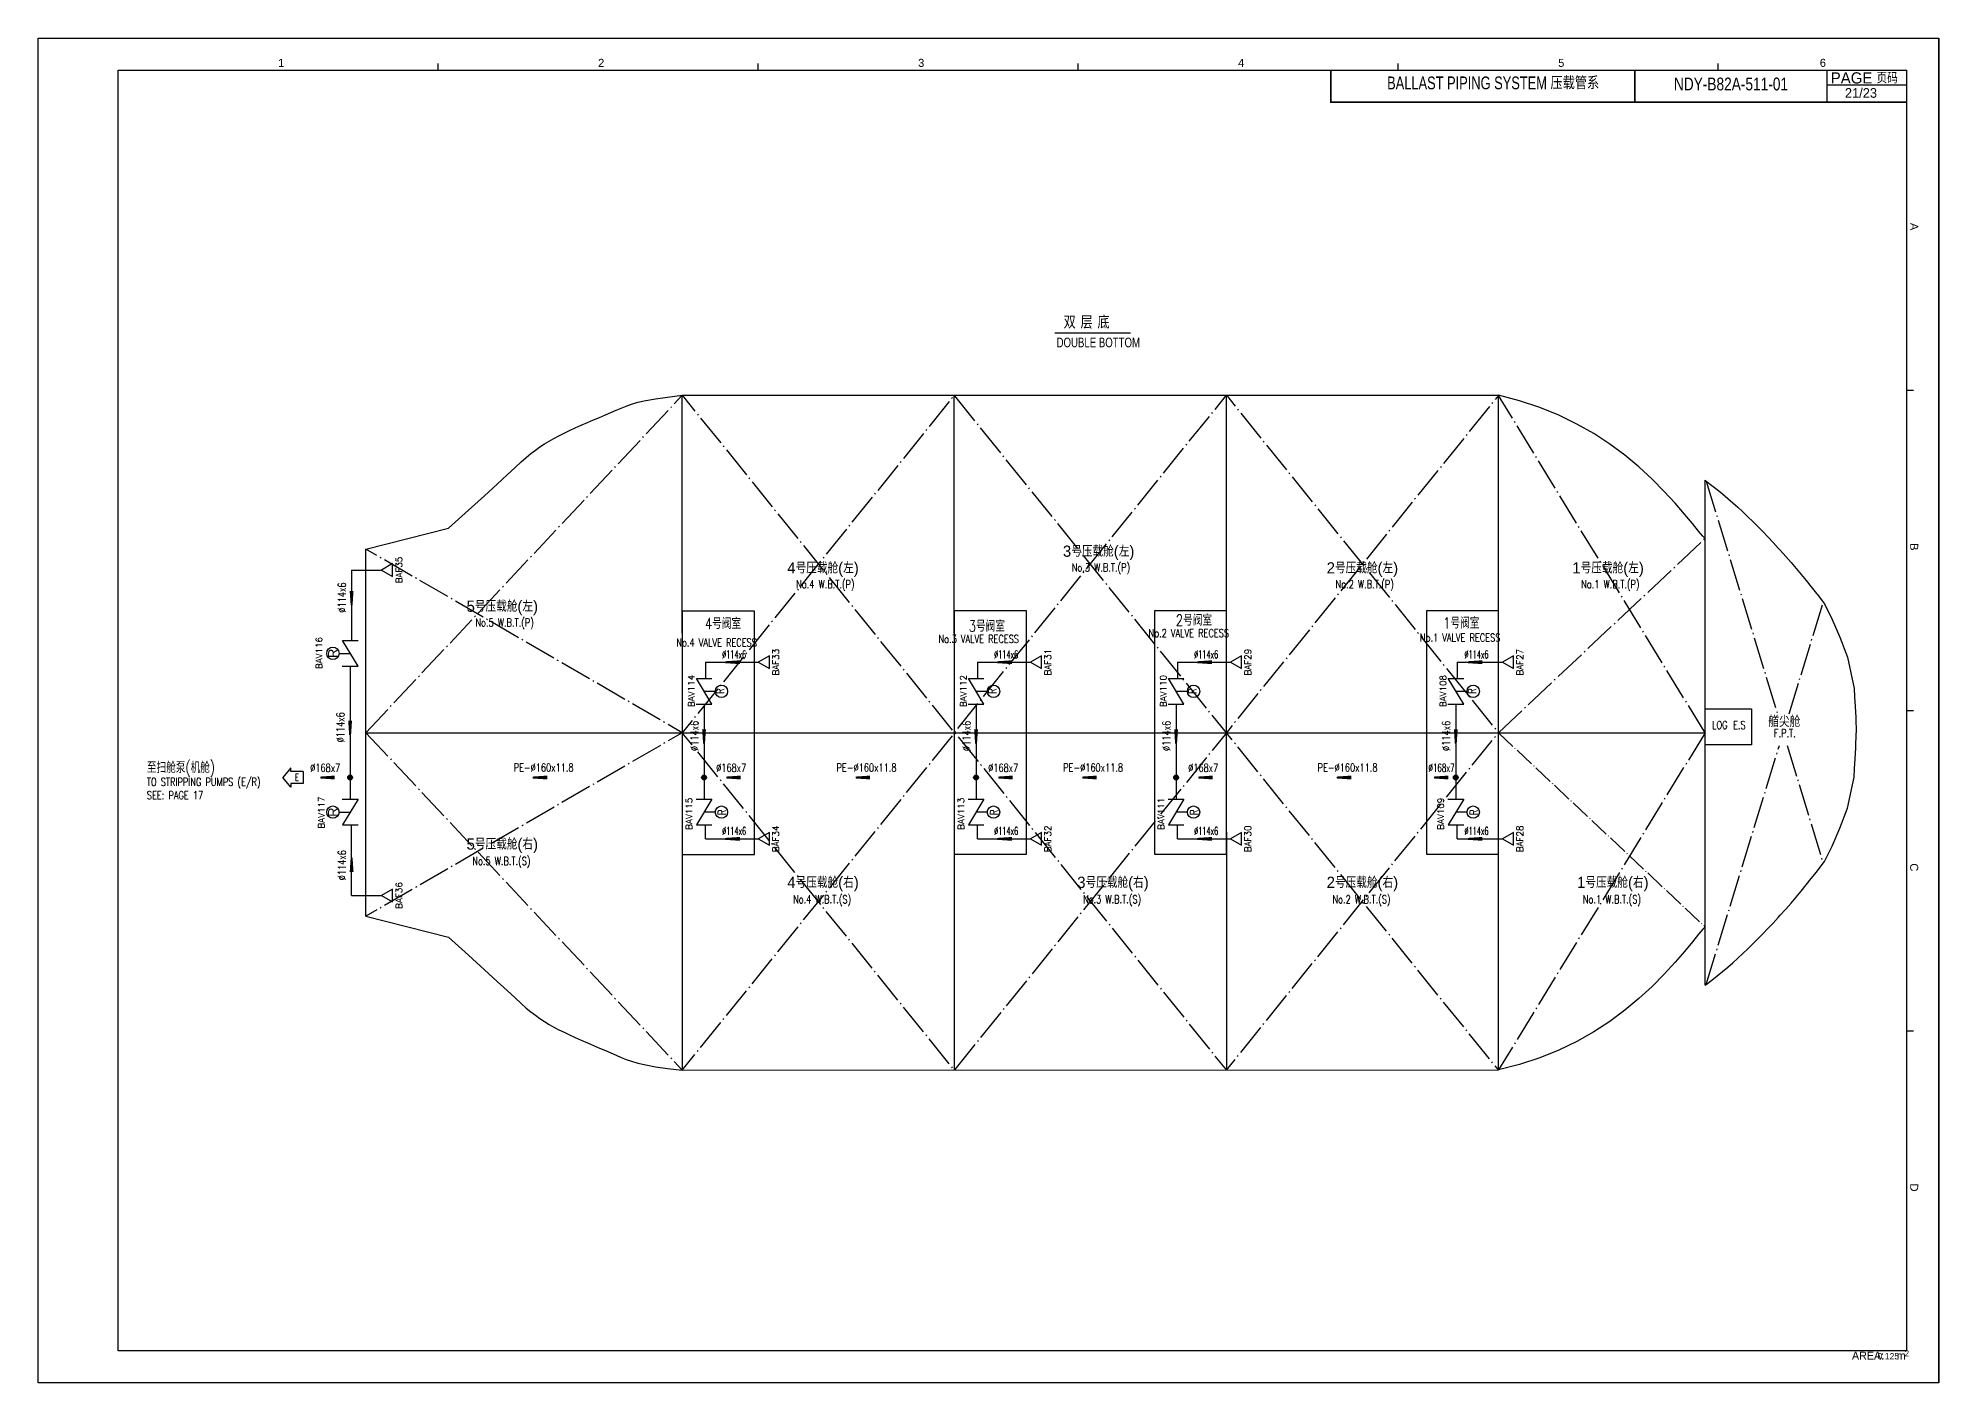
# Model space of a CAD drawing. Header units: inches. Extents: x 10682 to 13289, y -2771 to -1885.
# Drawn here: x 11329 to 11923, y -2771 to -2351 of the extents above; entities that cross this region are included whole.
import ezdxf
from ezdxf.enums import TextEntityAlignment as Align

# ---------------------------------------------------------------- set-up
doc = ezdxf.new("R2010")
doc.units = ezdxf.units.IN
doc.header["$MEASUREMENT"] = 0
doc.linetypes.add('DASHDOTS', pattern=[1.6, 1.25, -0.15, 0.05, -0.15])
for name, color, linetype in [('BACK', 8, 'Continuous'), ('BALLAST', 7, 'Continuous'), ('PIPE', 7, 'Continuous'), ('text', 2, 'Continuous'), ('粗实线', 3, 'Continuous'), ('细实线', 7, 'Continuous')]:
    doc.layers.add(name, color=color, linetype=linetype)
doc.styles.add('CHINESE', font='SHORT.shx', dxfattribs={"bigfont": 'HZDXF.shx'})
doc.styles.add('HZDX', font='romans.shx', dxfattribs={"width": 0.9, "bigfont": 'HZDX.SHX'})
doc.styles.add('ROMANS', font='ROMANS')
doc.styles.add('SimSun', font='Simtxt.shx', dxfattribs={"width": 0.75, "bigfont": 'HZDX.SHX'})
doc.styles.add('st1', font='short.shx', dxfattribs={"bigfont": 'hzdxf.shx'})
doc.styles.get("Standard").update_dxf_attribs({"font": 'arial.ttf'})

# ---------------------------------------------------------------- blocks, each defined once
blk = doc.blocks.new('V075')
at = {"color": 7, "linetype": 'Continuous'}
for p, q in [((0, -2), (0, 2)), ((8, -2.95), (8, 2)), ((0, -2.87), (0, -2))]:
    blk.add_line(p, q, dxfattribs=at)
blk.add_lwpolyline([(8, 2), (0, -2.87)], dxfattribs=at)
at = {"color": 2, "linetype": 'Continuous', "style": 'ROMANS', "flags": 1}
for tag in ['NAMEPLATE', 'STANDARD', 'DIAMETER', 'REMARKS', 'MATERIAL', 'WEIGHT', 'NAME', 'SIZE']:
    blk.add_attdef(tag, text='', height=2, dxfattribs=at).set_placement((3.9, 3.97), align=Align.MIDDLE)
at = {"color": 2, "linetype": 'Continuous', "style": 'ROMANS'}
blk.add_attdef('MARK', text='', height=2, dxfattribs=at).set_placement((3.9, 3.97), align=Align.MIDDLE)
blk = doc.blocks.new('ACT')
at = {"color": 7, "linetype": 'Continuous'}
blk.add_lwpolyline([(0, 3.49), (0, 0)], dxfattribs=at)
blk.add_circle((0, 5.42), 1.93, dxfattribs=at)
at = {"layer": 'BALLAST', "color": 2, "linetype": 'Continuous', "style": 'CHINESE'}
blk.add_text('R', height=3, dxfattribs=at).set_placement((0, 5.42), align=Align.MIDDLE)
blk = doc.blocks.new('F043')
at = {"linetype": 'Continuous'}
blk.add_lwpolyline([(-2, -3.46), (2, -3.46), (0, 0)], close=True, dxfattribs=at)
at = {"color": 2, "linetype": 'Continuous', "style": 'ROMANS', "flags": 1}
for tag in ['NAMEPLATE', 'STANDARD', 'DIAMETER', 'REMARKS', 'MATERIAL', 'WEIGHT', 'NAME', 'SIZE']:
    blk.add_attdef(tag, text='', height=2, dxfattribs=at).set_placement((0, -5.46), align=Align.MIDDLE)
at = {"color": 2, "linetype": 'Continuous', "style": 'ROMANS'}
blk.add_attdef('MARK', text='', height=2, dxfattribs=at).set_placement((0, -5.46), align=Align.MIDDLE)
blk = doc.blocks.new('A2')
for p, q in [((0, 0), (0, 420)), ((0, 420), (594, 420)), ((594, 0), (594, 420)), ((125, 410), (125, 412)), ((225, 410), (225, 412)), ((325, 410), (325, 412)), ((425, 410), (425, 412)), ((525, 410), (525, 412)), ((584, 310), (586, 310)), ((584, 210), (586, 210)), ((584, 110), (586, 110)), ((594, 0), (0, 0))]:
    blk.add_line(p, q)
at = {"color": 5}
for p, q in [((25, 10), (25, 410)), ((25, 410), (584, 410)), ((584, 10), (584, 410)), ((584, 10), (25, 10))]:
    blk.add_line(p, q, dxfattribs=at)
for s, p in [('1', (75, 411)), ('2', (175, 411)), ('3', (275, 411)), ('4', (375, 411)), ('5', (475, 411)), ('6', (556.75, 411))]:
    blk.add_text(s, height=2.5).set_placement(p)
for s, p in [('A', (585, 362.28)), ('B', (585, 262.28)), ('C', (585, 162.28)), ('D', (585, 62.28))]:
    blk.add_text(s, height=2.5, rotation=270).set_placement(p)
at = {"color": 2, "style": 'st1'}
for s, height, p in [('AREA:', 2.5, (566.82, 7.28)), ('m', 2.5, (580.81, 7.28)), ('2', 1.8, (583.31, 8.34))]:
    blk.add_text(s, height=height, dxfattribs=at).set_placement(p)
at = {"color": 0, "style": 'st1'}
blk.add_text('0.125', height=2, dxfattribs=at).set_placement((574.85, 7.36))
blk = doc.blocks.new('A3图框')
at = {"ltscale": 5}
blk.add_lwpolyline([(-562.29, -4946.17), (31.71, -4946.17), (31.71, -5366.17), (-562.29, -5366.17)], close=True, dxfattribs=at)
at = {"layer": '粗实线', "color": 5, "const_width": 0.5}
for points in [[(-158.29, -4956.17), (-158.29, -4966.17), (21.71, -4966.17)], [(-63.29, -4956.17), (-63.29, -4966.17)], [(-3.29, -4956.17), (-3.29, -4966.17)]]:
    blk.add_lwpolyline(points, dxfattribs=at)
at = {"layer": '细实线'}
blk.add_line((-3.29, -4960.78), (21.71, -4960.78), dxfattribs=at)
at = {"color": 2}
blk.add_blockref('A2', (-562.29, -5366.17), dxfattribs=at)
blk.add_blockref('A2', (-562.29, -5366.17), dxfattribs=at)
at = {"color": 7, "insert": (-140.73, -4958.18), "char_height": 4, "width": 78.5836, "attachment_point": 1, "style": 'SimSun'}
blk.add_mtext('BALLAST PIPING SYSTEM {\\W1;压载管系}', dxfattribs=at)
at = {"layer": 'text', "color": 7, "style": 'SimSun', "width": 0.8}
blk.add_text('NDY-B82A-511-01', height=4, dxfattribs=at).set_placement((-33.29, -4960.52), align=Align.MIDDLE_CENTER)
at = {"layer": 'text', "color": 7, "style": 'SimSun'}
blk.add_text('PAGE 页码', height=3.5, dxfattribs=at).set_placement((8.37, -4958.57), align=Align.MIDDLE)
blk = doc.blocks.new('zw$39D5')
at = {"color": 200}
for p, q in [((3.81, 5.95), (6.31, 2.98)), ((3.81, 4.85), (3.81, 5.95)), ((0, 4.85), (0, 1.1)), ((0, 4.85), (3.81, 4.85)), ((0, 1.1), (3.81, 1.1)), ((3.81, 0), (6.31, 2.98)), ((3.81, 1.1), (3.81, 0))]:
    blk.add_line(p, q, dxfattribs=at)

msp = doc.modelspace()

# ---------------------------------------------------------------- hatches: boundary and pattern name
h = msp.add_hatch(color=256)
edge = h.paths.add_edge_path()
edge.add_arc((11426.54, -2581.83), 0.75, 0, 360)
h = msp.add_hatch(color=256)
edge = h.paths.add_edge_path()
edge.add_arc((11537.13, -2581.83), 0.75, 0, 360)
h = msp.add_hatch(color=256)
edge = h.paths.add_edge_path()
edge.add_arc((11622.13, -2581.83), 0.75, 0, 360)
h = msp.add_hatch(color=256)
edge = h.paths.add_edge_path()
edge.add_arc((11684.63, -2581.83), 0.75, 0, 360)
h = msp.add_hatch(color=256)
edge = h.paths.add_edge_path()
edge.add_arc((11772.03, -2581.83), 0.75, 0, 360)

# ---------------------------------------------------------------- linework, layer by layer
at = {"color": 3}
for p, q in [((11427.01, -2517.03), (11427.01, -2539.05)), ((11427.01, -2517.03), (11436.36, -2517.03)), ((11426.54, -2547.05), (11426.54, -2581.83)), ((11537.6, -2545.82), (11537.6, -2550.92)), ((11537.6, -2545.82), (11554.09, -2545.82)), ((11622.6, -2545.82), (11622.6, -2550.92)), ((11622.6, -2545.82), (11639.09, -2545.82)), ((11685.1, -2545.82), (11685.1, -2550.92)), ((11685.1, -2545.82), (11701.59, -2545.82)), ((11772.51, -2545.82), (11772.51, -2550.92)), ((11772.51, -2545.82), (11786.59, -2545.82)), ((11537.13, -2558.92), (11537.13, -2581.83)), ((11622.13, -2558.92), (11622.13, -2581.83)), ((11684.63, -2558.92), (11684.63, -2581.83)), ((11772.03, -2558.92), (11772.03, -2581.83)), ((11426.54, -2581.83), (11426.54, -2588.64)), ((11537.13, -2581.83), (11537.13, -2588.64)), ((11622.13, -2581.83), (11622.13, -2588.64)), ((11684.63, -2581.83), (11684.63, -2588.64)), ((11772.03, -2581.83), (11772.03, -2588.64)), ((11427.01, -2618.66), (11427.01, -2596.64)), ((11537.6, -2600.99), (11537.6, -2596.64)), ((11537.6, -2600.99), (11554.09, -2600.99)), ((11622.6, -2600.99), (11622.6, -2596.64)), ((11622.6, -2600.99), (11639.09, -2600.99)), ((11685.1, -2600.99), (11685.1, -2596.64)), ((11685.1, -2600.99), (11701.59, -2600.99)), ((11772.51, -2600.99), (11772.51, -2596.64)), ((11772.51, -2600.99), (11786.59, -2600.99)), ((11427.01, -2618.66), (11436.36, -2618.66))]:
    msp.add_line(p, q, dxfattribs=at)
at = {"color": 8}
msp.add_line((11849.93, -2560.39), (11859.5, -2560.39), dxfattribs=at)
at = {"color": 7, "linetype": 'Continuous'}
msp.add_lwpolyline([(11670.34, -2443.04), (11646.77, -2443.04)], dxfattribs=at)
at = {"color": 3}
for points in [[(11427.01, -2523.54, 0, 0, 0), (11427.01, -2523.54, 1.2, 0.6, 0), (11427.01, -2528.04, 0, 0, 0), (11427.01, -2528.04, 0, 0, 0)], [(11548.32, -2545.82, 0, 0, 0), (11548.32, -2545.82, 1.2, 0.6, 0), (11543.82, -2545.82, 0, 0, 0), (11543.82, -2545.82, 0, 0, 0)], [(11633.32, -2545.82, 0, 0, 0), (11633.32, -2545.82, 1.2, 0.6, 0), (11628.82, -2545.82, 0, 0, 0), (11628.82, -2545.82, 0, 0, 0)], [(11695.82, -2545.82, 0, 0, 0), (11695.82, -2545.82, 1.2, 0.6, 0), (11691.32, -2545.82, 0, 0, 0), (11691.32, -2545.82, 0, 0, 0)], [(11780.31, -2545.82, 0, 0, 0), (11780.31, -2545.82, 1.2, 0.6, 0), (11775.81, -2545.82, 0, 0, 0), (11775.81, -2545.82, 0, 0, 0)], [(11426.54, -2564.07, 0, 0, 0), (11426.54, -2564.07, 1.2, 0.6, 0), (11426.54, -2568.57, 0, 0, 0), (11426.54, -2568.57, 0, 0, 0)], [(11537.13, -2566.73, 0, 0, 0), (11537.13, -2566.73, 1.2, 0.6, 0), (11537.13, -2571.23, 0, 0, 0), (11537.13, -2571.23, 0, 0, 0)], [(11622.13, -2566.73, 0, 0, 0), (11622.13, -2566.73, 1.2, 0.6, 0), (11622.13, -2571.23, 0, 0, 0), (11622.13, -2571.23, 0, 0, 0)], [(11684.63, -2566.73, 0, 0, 0), (11684.63, -2566.73, 1.2, 0.6, 0), (11684.63, -2571.23, 0, 0, 0), (11684.63, -2571.23, 0, 0, 0)], [(11772.03, -2566.73, 0, 0, 0), (11772.03, -2566.73, 1.2, 0.6, 0), (11772.03, -2571.23, 0, 0, 0), (11772.03, -2571.23, 0, 0, 0)], [(11411.87, -2581.83, 0, 0, 0), (11579.1, -2581.83, 1.2, 0.6, 0), (11579.1, -2581.83, 0, 0, 0), (11772.03, -2581.83, 0, 0, 0)], [(11421.75, -2581.83, 0, 0, 0), (11421.75, -2581.83, 1.2, 0.6, 0), (11417.25, -2581.83, 0, 0, 0), (11417.25, -2581.83, 0, 0, 0)], [(11488.13, -2581.83, 0, 0, 0), (11488.13, -2581.83, 1.2, 0.6, 0), (11483.63, -2581.83, 0, 0, 0), (11483.63, -2581.83, 0, 0, 0)], [(11548.6, -2581.83, 0, 0, 0), (11548.6, -2581.83, 1.2, 0.6, 0), (11544.1, -2581.83, 0, 0, 0), (11544.1, -2581.83, 0, 0, 0)], [(11589.04, -2581.83, 0, 0, 0), (11589.04, -2581.83, 1.2, 0.6, 0), (11584.54, -2581.83, 0, 0, 0), (11584.54, -2581.83, 0, 0, 0)], [(11633.6, -2581.83, 0, 0, 0), (11633.6, -2581.83, 1.2, 0.6, 0), (11629.1, -2581.83, 0, 0, 0), (11629.1, -2581.83, 0, 0, 0)], [(11659.84, -2581.83, 0, 0, 0), (11659.84, -2581.83, 1.2, 0.6, 0), (11655.34, -2581.83, 0, 0, 0), (11655.34, -2581.83, 0, 0, 0)], [(11696.1, -2581.83, 0, 0, 0), (11696.1, -2581.83, 1.2, 0.6, 0), (11691.6, -2581.83, 0, 0, 0), (11691.6, -2581.83, 0, 0, 0)], [(11739.35, -2581.83, 0, 0, 0), (11739.35, -2581.83, 1.2, 0.6, 0), (11734.85, -2581.83, 0, 0, 0), (11734.85, -2581.83, 0, 0, 0)], [(11769.69, -2581.83, 0, 0, 0), (11769.69, -2581.83, 1.2, 0.6, 0), (11765.19, -2581.83, 0, 0, 0), (11765.19, -2581.83, 0, 0, 0)], [(11548.32, -2600.99, 0, 0, 0), (11548.32, -2600.99, 1.2, 0.6, 0), (11543.82, -2600.99, 0, 0, 0), (11543.82, -2600.99, 0, 0, 0)], [(11633.32, -2600.99, 0, 0, 0), (11633.32, -2600.99, 1.2, 0.6, 0), (11628.82, -2600.99, 0, 0, 0), (11628.82, -2600.99, 0, 0, 0)], [(11695.82, -2600.99, 0, 0, 0), (11695.82, -2600.99, 1.2, 0.6, 0), (11691.32, -2600.99, 0, 0, 0), (11691.32, -2600.99, 0, 0, 0)], [(11780.31, -2600.99, 0, 0, 0), (11780.31, -2600.99, 1.2, 0.6, 0), (11775.81, -2600.99, 0, 0, 0), (11775.81, -2600.99, 0, 0, 0)], [(11427.01, -2611.31, 0, 0, 0), (11427.01, -2611.31, 1.2, 0.6, 0), (11427.01, -2606.81, 0, 0, 0), (11427.01, -2606.81, 0, 0, 0)]]:
    msp.add_lwpolyline(points, format="xyseb", dxfattribs=at)
at = {"color": 254}
for points in [[(11530.34, -2605.91), (11552.85, -2605.91), (11552.85, -2529.91), (11530.34, -2529.91)], [(11615.34, -2605.74), (11637.85, -2605.74), (11637.85, -2529.74), (11615.34, -2529.74)], [(11677.84, -2605.74), (11700.34, -2605.74), (11700.34, -2529.74), (11677.84, -2529.74)], [(11762.84, -2605.74), (11785.34, -2605.74), (11785.34, -2529.74), (11762.84, -2529.74)]]:
    msp.add_lwpolyline(points, close=True, dxfattribs=at)
at = {"color": 8}
msp.add_lwpolyline([(11849.93, -2560.39), (11864.46, -2560.39), (11864.46, -2571.61), (11849.93, -2571.61)], close=True, dxfattribs=at)
msp.add_lwpolyline([(11849.93, -2560.39), (11864.46, -2560.39), (11864.46, -2571.61), (11849.93, -2571.61)], close=True, dxfattribs=at)
for centre in [(11426.54, -2581.83), (11537.13, -2581.83), (11622.13, -2581.83), (11684.63, -2581.83), (11772.03, -2581.83)]:
    msp.add_circle(centre, 0.75)
at = {"layer": 'BACK'}
for p, q in [((11530.34, -2536.74), (11530.34, -2462.47)), ((11615.34, -2536.74), (11615.34, -2462.47)), ((11700.34, -2536.74), (11700.34, -2462.47)), ((11785.34, -2673.16), (11785.34, -2462.47)), ((11849.93, -2646.69), (11849.93, -2489)), ((11431.48, -2567.84), (11431.48, -2510.51)), ((11431.48, -2567.84), (11849.93, -2567.84)), ((11431.48, -2625.17), (11431.48, -2567.84)), ((11530.34, -2598.94), (11530.34, -2673.22)), ((11615.34, -2598.94), (11615.34, -2673.22)), ((11700.34, -2598.94), (11700.34, -2673.22))]:
    msp.add_line(p, q, dxfattribs=at)
at = {"layer": 'BACK', "linetype": 'DASHDOTS', "ltscale": 8}
for p, q in [((11850.28, -2489.26), (11872.55, -2561.95)), ((11876.16, -2561.95), (11886.84, -2527.07)), ((11850.28, -2646.43), (11873.14, -2571.81)), ((11875.57, -2571.81), (11886.84, -2608.62))]:
    msp.add_line(p, q, dxfattribs=at)
at = {"layer": 'BACK', "linetype": 'DASHDOTS', "ltscale": 8, "flags": 128}
for points in [[(11431.48, -2567.84), (11530.34, -2462.47), (11615.34, -2567.84), (11700.34, -2462.47), (11785.34, -2567.84)], [(11849.93, -2567.84), (11785.34, -2462.52), (11700.34, -2567.84), (11615.34, -2462.47), (11530.34, -2567.84), (11431.48, -2510.51)], [(11785.34, -2567.84), (11849.93, -2507.21)], [(11849.93, -2567.84), (11785.34, -2673.16), (11700.34, -2567.84), (11615.34, -2673.22), (11530.34, -2567.84), (11431.48, -2625.17)], [(11431.48, -2567.84), (11530.34, -2673.22), (11615.54, -2567.84), (11700.34, -2673.22), (11785.34, -2567.84)]]:
    msp.add_lwpolyline(points, dxfattribs=at)
at = {"layer": 'BACK', "flags": 128}
for points in [[(11457.3, -2503.96), (11463.5, -2498.38), (11468.51, -2493.84), (11472.49, -2490.19), (11475.62, -2487.3), (11478.07, -2485.05), (11480.01, -2483.28), (11481.6, -2481.87), (11483.03, -2480.68), (11484.42, -2479.61), (11485.82, -2478.61), (11487.24, -2477.67), (11488.7, -2476.78), (11490.2, -2475.93), (11491.76, -2475.1), (11493.39, -2474.29), (11495.11, -2473.48), (11496.9, -2472.65), (11498.77, -2471.82), (11500.67, -2471), (11502.58, -2470.18), (11504.46, -2469.38), (11506.3, -2468.6), (11508.05, -2467.85), (11509.7, -2467.14), (11511.23, -2466.47), (11512.78, -2465.84), (11514.48, -2465.24), (11516.47, -2464.66), (11518.91, -2464.11), (11521.94, -2463.56), (11525.7, -2463.02), (11530.34, -2462.47)], [(11849.93, -2507.21), (11849.25, -2506.5), (11847.92, -2504.88), (11846, -2502.52), (11843.53, -2499.56), (11840.57, -2496.16), (11837.17, -2492.47), (11833.39, -2488.64), (11829.27, -2484.82), (11824.86, -2481.15), (11820.16, -2477.68), (11815.17, -2474.44), (11809.86, -2471.44), (11804.23, -2468.71), (11798.28, -2466.3), (11791.98, -2464.21), (11785.34, -2462.47)], [(11849.93, -2489), (11850.28, -2489.26), (11852.02, -2490.59), (11853.72, -2491.93), (11855.38, -2493.29), (11857.01, -2494.65), (11858.61, -2496.04), (11860.19, -2497.45), (11861.76, -2498.9), (11863.32, -2500.37), (11864.87, -2501.88), (11866.43, -2503.44), (11867.99, -2505.04), (11869.57, -2506.69), (11871.16, -2508.4), (11872.78, -2510.17), (11873.41, -2510.86), (11875.13, -2512.78), (11876.78, -2514.65), (11878.37, -2516.51), (11879.94, -2518.38), (11881.5, -2520.3), (11883.09, -2522.28), (11884.73, -2524.35), (11884.93, -2524.6), (11887.28, -2527.63), (11889.63, -2532.44), (11892, -2538.03), (11894.39, -2544.23), (11896.53, -2553.99), (11896.65, -2556.65), (11896.85, -2559.67), (11897.04, -2563.12), (11897.19, -2567.84)], [(11431.48, -2510.51), (11457.3, -2503.96)], [(11849.93, -2646.69), (11850.28, -2646.43), (11852.02, -2645.1), (11853.72, -2643.75), (11855.38, -2642.4), (11857.01, -2641.03), (11858.61, -2639.65), (11860.19, -2638.23), (11861.76, -2636.79), (11863.32, -2635.32), (11864.87, -2633.81), (11866.43, -2632.25), (11867.99, -2630.65), (11869.57, -2629), (11871.16, -2627.29), (11872.78, -2625.52), (11873.41, -2624.83), (11875.13, -2622.91), (11876.78, -2621.04), (11878.37, -2619.18), (11879.94, -2617.3), (11881.5, -2615.39), (11883.09, -2613.41), (11884.73, -2611.34), (11884.93, -2611.08), (11887.28, -2608.06), (11889.63, -2603.25), (11892, -2597.66), (11894.39, -2591.45), (11896.53, -2581.7), (11896.65, -2579.04), (11896.85, -2576.02), (11897.04, -2572.56), (11897.19, -2567.84)], [(11431.48, -2625.17), (11457.3, -2631.73)], [(11457.3, -2631.73), (11463.5, -2637.31), (11468.51, -2641.85), (11472.49, -2645.5), (11475.62, -2648.38), (11478.07, -2650.64), (11480.01, -2652.41), (11481.6, -2653.82), (11483.03, -2655), (11484.42, -2656.08), (11485.82, -2657.08), (11487.24, -2658.02), (11488.7, -2658.91), (11490.2, -2659.76), (11491.76, -2660.59), (11493.39, -2661.4), (11495.11, -2662.21), (11496.9, -2663.04), (11498.77, -2663.86), (11500.67, -2664.69), (11502.58, -2665.51), (11504.46, -2666.31), (11506.3, -2667.09), (11508.05, -2667.84), (11509.7, -2668.55), (11511.23, -2669.22), (11512.78, -2669.85), (11514.48, -2670.45), (11516.47, -2671.02), (11518.91, -2671.58), (11521.94, -2672.13), (11525.7, -2672.67), (11530.34, -2673.22)]]:
    msp.add_lwpolyline(points, dxfattribs=at)
at = {"layer": 'BACK'}
for points in [[(11530.34, -2462.47), (11785.34, -2462.47)], [(11849.93, -2628.48), (11849.25, -2629.19), (11847.92, -2630.8), (11846, -2633.17), (11843.53, -2636.13), (11840.57, -2639.53), (11837.17, -2643.22), (11833.39, -2647.05), (11829.27, -2650.87), (11824.86, -2654.53), (11820.16, -2658), (11815.17, -2661.25), (11809.86, -2664.25), (11804.23, -2666.96), (11798.28, -2669.37), (11791.98, -2671.45), (11785.34, -2673.16)], [(11530.34, -2673.22), (11785.34, -2673.16)]]:
    msp.add_lwpolyline(points, dxfattribs=at)
at = {"layer": 'BACK', "linetype": 'DASHDOTS', "ltscale": 5, "flags": 128}
msp.add_lwpolyline([(11785.34, -2567.84), (11849.93, -2628.48)], dxfattribs=at)
at = {"layer": 'PIPE', "color": 7, "linetype": 'Continuous'}
for p, q in [((11540.65, -2554.92), (11537.17, -2554.92)), ((11625.65, -2554.92), (11622.17, -2554.92)), ((11688.15, -2554.92), (11684.67, -2554.92)), ((11775.56, -2554.92), (11772.07, -2554.92)), ((11540.65, -2592.64), (11537.17, -2592.64)), ((11625.65, -2592.64), (11622.17, -2592.64)), ((11688.15, -2592.64), (11684.67, -2592.64)), ((11775.56, -2592.64), (11772.07, -2592.64))]:
    msp.add_line(p, q, dxfattribs=at)
for centre in [(11542.58, -2554.92), (11627.58, -2554.92), (11690.08, -2554.92), (11777.49, -2554.92), (11542.58, -2592.64), (11627.58, -2592.64), (11690.08, -2592.64), (11777.49, -2592.64)]:
    msp.add_circle(centre, 1.93, dxfattribs=at)

# ---------------------------------------------------------------- block references
at = {"color": 2}
msp.add_blockref('A3图框', (11891.31, 2595.27), dxfattribs=at)
at = {"rotation": 90}
for p, values in [((11436.36, -2517.03), {'MARK': 'BAF35'}), ((11554.09, -2545.82), {'MARK': 'BAF33'}), ((11701.59, -2545.82), {'MARK': 'BAF29'}), ((11786.59, -2545.82), {'MARK': 'BAF27'}), ((11639.09, -2545.82), {'MARK': 'BAF31'}), ((11554.09, -2600.99), {'MARK': 'BAF34'}), ((11639.09, -2600.99), {'MARK': 'BAF32'}), ((11701.59, -2600.99), {'MARK': 'BAF30'}), ((11786.59, -2600.99), {'MARK': 'BAF28'}), ((11436.36, -2618.66), {'MARK': 'BAF36'})]:
    msp.add_blockref('F043', p, dxfattribs=at).add_auto_attribs(values)
ref = msp.add_blockref('V075', (11427.01, -2539.05), dxfattribs=dict(rotation=270))
ref.add_attrib('MARK', 'BAV116', dxfattribs={"color": 2, "linetype": 'Continuous', "height": 2, "rotation": 90, "style": 'ROMANS'}).set_placement((11416.83, -2542.95), align=Align.MIDDLE)
ref = msp.add_blockref('V075', (11537.6, -2550.92), dxfattribs=dict(rotation=270))
ref.add_attrib('MARK', 'BAV114', dxfattribs={"color": 2, "linetype": 'Continuous', "height": 2, "rotation": 90, "style": 'ROMANS'}).set_placement((11533.13, -2554.82), align=Align.MIDDLE)
ref = msp.add_blockref('V075', (11622.6, -2550.92), dxfattribs=dict(rotation=270))
ref.add_attrib('MARK', 'BAV112', dxfattribs={"color": 2, "linetype": 'Continuous', "height": 2, "rotation": 90, "style": 'ROMANS'}).set_placement((11618.13, -2554.82), align=Align.MIDDLE)
ref = msp.add_blockref('V075', (11685.1, -2550.92), dxfattribs=dict(rotation=270))
ref.add_attrib('MARK', 'BAV110', dxfattribs={"color": 2, "linetype": 'Continuous', "height": 2, "rotation": 90, "style": 'ROMANS'}).set_placement((11680.63, -2554.82), align=Align.MIDDLE)
ref = msp.add_blockref('V075', (11772.51, -2550.92), dxfattribs=dict(rotation=270))
ref.add_attrib('MARK', 'BAV108', dxfattribs={"color": 2, "linetype": 'Continuous', "height": 2, "rotation": 90, "style": 'ROMANS'}).set_placement((11768.04, -2554.82), align=Align.MIDDLE)
at = {"xscale": -1}
msp.add_blockref('zw$39D5', (11411.87, -2584.8), dxfattribs=at)
ref = msp.add_blockref('V075', (11427.01, -2596.64), dxfattribs=dict(xscale=-1, rotation=270))
ref.add_attrib('MARK', 'BAV117', dxfattribs={"color": 2, "linetype": 'Continuous', "height": 2, "rotation": 90, "style": 'ROMANS'}).set_placement((11417.56, -2592.78), align=Align.MIDDLE)
ref = msp.add_blockref('V075', (11537.6, -2596.64), dxfattribs=dict(xscale=-1, rotation=270))
ref.add_attrib('MARK', 'BAV115', dxfattribs={"color": 2, "linetype": 'Continuous', "height": 2, "rotation": 90, "style": 'ROMANS'}).set_placement((11532.44, -2593.15), align=Align.MIDDLE)
ref = msp.add_blockref('V075', (11622.6, -2596.64), dxfattribs=dict(xscale=-1, rotation=270))
ref.add_attrib('MARK', 'BAV113', dxfattribs={"color": 2, "linetype": 'Continuous', "height": 2, "rotation": 90, "style": 'ROMANS'}).set_placement((11617.44, -2593.15), align=Align.MIDDLE)
ref = msp.add_blockref('V075', (11685.1, -2596.64), dxfattribs=dict(xscale=-1, rotation=270))
ref.add_attrib('MARK', 'BAV111', dxfattribs={"color": 2, "linetype": 'Continuous', "height": 2, "rotation": 90, "style": 'ROMANS'}).set_placement((11679.93, -2593.15), align=Align.MIDDLE)
ref = msp.add_blockref('V075', (11772.51, -2596.64), dxfattribs=dict(xscale=-1, rotation=270))
ref.add_attrib('MARK', 'BAV109', dxfattribs={"color": 2, "linetype": 'Continuous', "height": 2, "rotation": 90, "style": 'ROMANS'}).set_placement((11767.34, -2593.15), align=Align.MIDDLE)
at = {"layer": 'PIPE', "color": 3, "linetype": 'Continuous', "rotation": 90}
for p in [(11426.58, -2543.05), (11426.58, -2592.64)]:
    msp.add_blockref('ACT', p, dxfattribs=at)

# ---------------------------------------------------------------- texts
at = {"color": 2, "linetype": 'Continuous', "style": 'SimSun'}
msp.add_text('双 层 底 ', height=4, dxfattribs=at).set_placement((11649.49, -2441.66))
for s, p in [('3号压载舱(左)', (11660.43, -2512.9)), ('4号压载舱(左)', (11574.31, -2518.11)), ('2号压载舱(左)', (11742.85, -2518.11)), ('1号压载舱(左)', (11819.62, -2518.11)), ('5号压载舱(左)', (11474.09, -2530.08)), ('艏尖舱', (11874.69, -2566.06)), ('5号压载舱(右)', (11474.09, -2604.35)), ('4号压载舱(右)', (11574.31, -2616.31)), ('3号压载舱(右)', (11664.91, -2616.31)), ('2号压载舱(右)', (11742.85, -2616.31)), ('1号压载舱(右)', (11821.1, -2616.31))]:
    msp.add_text(s, height=3.5, dxfattribs=at).set_placement(p, align=Align.CENTER)
at = {"color": 2, "linetype": 'Continuous', "style": 'HZDX', "width": 0.75}
for s, p in [('4号阀室', (11537.42, -2535.48)), ('3号阀室', (11619.85, -2536.27)), ('2号阀室', (11684.57, -2534.43)), ('1号阀室', (11768.13, -2535.31))]:
    msp.add_text(s, height=3.5, dxfattribs=at).set_placement(p)
msp.add_text('至扫舱泵(机舱)', height=3.5, dxfattribs=at).set_placement((11363.03, -2578.67), align=Align.MIDDLE_LEFT)
at = {"color": 2, "linetype": 'Continuous', "style": 'HZDX', "width": 0.65}
msp.add_text('E', height=2.2, dxfattribs=at).set_placement((11409.9, -2582.91), align=Align.CENTER)
at = {"layer": 'PIPE', "color": 2, "style": 'SimSun', "width": 0.75}
msp.add_text('DOUBLE BOTTOM', height=3, dxfattribs=at).set_placement((11647.29, -2447.47))
at = {"layer": 'PIPE', "color": 2, "style": 'HZDX', "width": 0.75}
for s, p in [('No.3 W.B.T.(P)', (11661.17, -2517.48)), ('No.4 W.B.T.(P)', (11575.05, -2522.7)), ('No.2 W.B.T.(P)', (11743.59, -2522.7)), ('No.1 W.B.T.(P)', (11820.35, -2522.7)), ('No.5 W.B.T.(P)', (11474.83, -2534.67)), ('LOG', (11854.53, -2566.68)), ('E.S', (11860.63, -2566.7)), ('F.P.T.', (11874.84, -2569.21)), ('No.5 W.B.T.(S)', (11473.82, -2609.15)), ('No.4 W.B.T.(S)', (11574.04, -2621.12)), ('No.3 W.B.T.(S)', (11664.65, -2621.12)), ('No.2 W.B.T.(S)', (11742.58, -2621.12)), ('No.1 W.B.T.(S)', (11820.83, -2621.12))]:
    msp.add_text(s, height=2.5, dxfattribs=at).set_placement(p, align=Align.CENTER)
for s, p in [('TO STRIPPING PUMPS (E/R)', (11363.03, -2583.2)), ('SEE: PAGE 17', (11363.03, -2587.37))]:
    msp.add_text(s, height=2.5, dxfattribs=at).set_placement(p, align=Align.MIDDLE_LEFT)
at = {"layer": 'text', "color": 7, "style": 'SimSun'}
msp.add_text('21/23', height=3, dxfattribs=at).set_placement((11898.64, -2368.05), align=Align.MIDDLE_CENTER)
at = {"layer": 'text', "color": 2, "style": 'HZDX', "width": 0.75}
for s, p in [('%%C114x6', (11425.24, -2525.63)), ('R', (11543.47, -2554.85)), ('R', (11628.47, -2554.85)), ('R', (11690.97, -2554.85)), ('R', (11778.38, -2554.85)), ('%%C114x6', (11424.77, -2566.16)), ('%%C114x6', (11535.36, -2568.82)), ('%%C114x6', (11620.36, -2568.82)), ('%%C114x6', (11682.86, -2568.82)), ('%%C114x6', (11770.26, -2568.82)), ('R', (11543.99, -2592.7)), ('R', (11628.99, -2592.7)), ('R', (11691.49, -2592.7)), ('R', (11778.89, -2592.7)), ('%%C114x6', (11425.24, -2609.22))]:
    msp.add_text(s, height=2.5, rotation=90, dxfattribs=at).set_placement(p, align=Align.CENTER)
at = {"layer": 'text', "style": 'HZDX', "width": 0.75}
for s, p in [('No.2 VALVE RECESS', (11676.04, -2537.98)), ('No.4 VALVE RECESS', (11528.48, -2540.95)), ('No.3 VALVE RECESS', (11610.4, -2539.81)), ('No.1 VALVE RECESS', (11760.83, -2539.4))]:
    msp.add_text(s, height=2.5, dxfattribs=at).set_placement(p)
at = {"layer": 'text', "color": 2, "style": 'HZDX'}
for s, width, p in [('%%C114x6', 0.6, (11546.53, -2544.62)), ('%%C114x6', 0.6, (11631.53, -2544.62)), ('%%C114x6', 0.6, (11694.03, -2544.62)), ('%%C114x6', 0.6, (11778.51, -2544.62)), ('%%C168x7', 0.75, (11418.76, -2580.04)), ('PE-%%C160x11.8', 0.75, (11487, -2579.96)), ('%%C168x7', 0.75, (11545.61, -2580.04)), ('PE-%%C160x11.8', 0.75, (11587.9, -2579.96)), ('%%C168x7', 0.75, (11630.61, -2580.04)), ('PE-%%C160x11.8', 0.75, (11658.7, -2579.96)), ('%%C168x7', 0.75, (11693.1, -2580.04)), ('PE-%%C160x11.8', 0.75, (11738.21, -2579.96)), ('%%C168x7', 0.65, (11767.58, -2580.04)), ('%%C114x6', 0.6, (11546.53, -2599.78)), ('%%C114x6', 0.6, (11631.53, -2599.78)), ('%%C114x6', 0.6, (11694.03, -2599.78)), ('%%C114x6', 0.6, (11778.51, -2599.78))]:
    msp.add_text(s, height=2.5, dxfattribs=dict(at, width=width)).set_placement(p, align=Align.CENTER)

doc.saveas('drawing.dxf')
